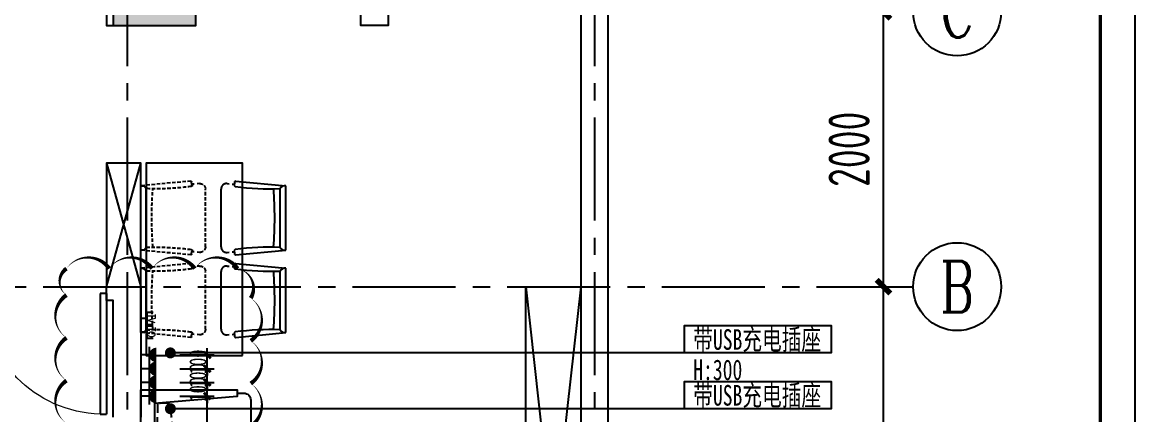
# Model space of a CAD drawing. Header units: millimetres. Extents: x -133666 to 228300, y -346623 to 180165.
# Drawn here: x 29112 to 37204, y -177264 to -174406 of the extents above; entities that cross this region are included whole.
import ezdxf
from ezdxf.enums import TextEntityAlignment as Align

# ---------------------------------------------------------------- set-up
doc = ezdxf.new("R2010")
doc.units = ezdxf.units.MM
doc.header["$LTSCALE"] = 1000
for name, pattern in [('CENTER', [50.8, 31.75, -6.35, 6.35, -6.35]), ('CENTER2', [1.125, 0.75, -0.125, 0.125, -0.125]), ('DASH', [0.35, 0.25, -0.1]), ('DASHED', [19.05, 12.7, -6.35]), ('TRATTEGGIATA2', [0.375, 0.25, -0.125])]:
    doc.linetypes.add(name, pattern=pattern)
doc.layers.get('0').update_dxf_attribs({"linetype": 'CONTINUOUS'})
doc.layers.get('Defpoints').update_dxf_attribs({"color": 6, "linetype": 'CONTINUOUS'})
for name, color, linetype in [('6#轴网(1-4)20181120$0$11 12 17 18 19 20 21 22-ZW$0$AXIS_轴号_A', 8, 'CONTINUOUS'), ('6#轴网(1-4)20181120$0$11 12 17 18 19 20 21 22-ZW$0$AXIS_轴文_A', 8, 'CONTINUOUS'), ('6#轴网(1-4)20181120$0$AXIS_TEXT', 8, 'CONTINUOUS'), ('A-FUR', 8, 'CONTINUOUS'), ('AXIS', 253, 'CENTER'), ('BORDER', 7, 'CONTINUOUS'), ('DIM', 3, 'CONTINUOUS'), ('M-机电点位(布局空间)', 7, 'CONTINUOUS'), ('P-活动家具', 146, 'CONTINUOUS'), ('PUB_HATCH', 8, 'CONTINUOUS'), ('PUB_TEXT', 7, 'CONTINUOUS'), ('WALL', 2, 'CONTINUOUS'), ('WINDOW', 4, 'CONTINUOUS'), ('剪力墙', 6, 'CONTINUOUS')]:
    doc.layers.add(name, color=color, linetype=linetype)
doc.layers.add('S-ANNO-REVS', color=1, linetype='CONTINUOUS', true_color=0xff0000, plot=False)
doc.styles.add('6#轴网(1-4)20181120$0$11 12 17 18 19 20 21 22-ZW$0$_TCH_AXIS', font='COMPLEX', dxfattribs={"bigfont": 'GBCBIG'})
doc.styles.add('6#轴网(1-4)20181120$0$COMPLEX', font='COMPLEX')
doc.styles.add('DIM', font='', dxfattribs={"width": 0.7})
doc.styles.add('HZ', font='romans.shx', dxfattribs={"width": 0.9, "bigfont": 'bzhz.shx'})
doc.styles.add('ZZ', font='tssdeng.shx', dxfattribs={"width": 0.7, "bigfont": 'tssdchn.shx'})
doc.styles.add('黑体', font='simhei.ttf')
doc.styles.get('DIM').set_extended_font_data('SimSun')
doc.dimstyles.new('TSSD_100_100', dxfattribs={"dimtxt": 300, "dimasz": 100, "dimexe": 100, "dimexo": 250, "dimgap": 100, "dimtad": 1, "dimdec": 0, "dimzin": 0, "dimdsep": 46, "dimtxsty": 'ZZ', "dimblk": 'ARCHTICK', "dimcen": 0, "dimdle": 100, "dimclrd": 256, "dimclrt": 7, "dimadec": 0, "dimazin": 0, "dimtfac": 1, "dimtdec": 0, "dimtix": 1, "dimtmove": 2, "dimatfit": 3, "dimfxl": 0, "dimtolj": 1, "dimtzin": 0, "dimarcsym": 0})
doc.dimstyles.new('金螳螂1-50', dxfattribs={"dimscale": 50, "dimtxt": 2.5, "dimasz": 1, "dimexe": 1, "dimexo": 1, "dimgap": 0.1, "dimtad": 1, "dimdec": 0, "dimrnd": 5, "dimzin": 0, "dimdsep": 46, "dimtxsty": 'DIM', "dimblk": 'ARCHTICK', "dimcen": 2, "dimdle": 1, "dimclrd": 254, "dimclre": 254, "dimclrt": 30, "dimadec": 0, "dimazin": 0, "dimtfac": 1, "dimtdec": 0, "dimtix": 1, "dimtmove": 2, "dimatfit": 3, "dimldrblk": 'A', "dimfxl": 0, "dimtolj": 1, "dimtzin": 0, "dimarcsym": 0})

# ---------------------------------------------------------------- blocks, each defined once
blk = doc.blocks.new('6#轴网(1-4)20181120$0$_AXISO')
at = {"color": 8}
blk.add_circle((0, 0), 0.5, dxfattribs=at)
at = {"layer": '6#轴网(1-4)20181120$0$AXIS_TEXT', "color": 8, "style": '6#轴网(1-4)20181120$0$COMPLEX', "width": 1.041667}
blk.add_attdef('A', text='', height=0.56, dxfattribs=at).set_placement((-0.25, -0.28), (0.25, -0.28), align=Align.FIT)
blk = doc.blocks.new('_ArchTick')
at = {"color": 0, "linetype": 'ByBlock', "const_width": 0.4}
blk.add_lwpolyline([(-0.5, -0.5), (0.5, 0.5)], dxfattribs=at)
blk = doc.blocks.new('*D360')
at = {"layer": 'Defpoints', "color": 0}
for p in [(8738.9, 3800), (8902.1, 3800), (8738.9, 100)]:
    blk.add_point(p, dxfattribs=at)
at = {"layer": 'DIM', "lineweight": -2}
blk.add_line((8902.1, 0), (8902.1, 3900), dxfattribs=at)
at = {"layer": 'DIM', "color": 0, "lineweight": -2}
for p, q in [((8988.9, 3800), (9002.1, 3800)), ((8988.9, 100), (9002.1, 100))]:
    blk.add_line(p, q, dxfattribs=at)
at = {"layer": 'DIM', "lineweight": -2, "xscale": 100, "yscale": 100, "zscale": 100}
for p, rotation in [((8902.1, 3800), 90), ((8902.1, 100), 270)]:
    blk.add_blockref('_ArchTick', p, dxfattribs=dict(at, rotation=rotation))
at = {"layer": 'DIM', "color": 7, "insert": (8652.1, 1950), "char_height": 300, "attachment_point": 5, "rotation": 90, "style": 'ZZ'}
blk.add_mtext('\\A1;3700', dxfattribs=at)
blk = doc.blocks.new('*D361')
at = {"layer": 'Defpoints', "color": 0}
for p in [(8738.9, 5800), (8902.1, 5800), (8738.9, 3800)]:
    blk.add_point(p, dxfattribs=at)
at = {"layer": 'DIM', "lineweight": -2}
blk.add_line((8902.1, 3700), (8902.1, 5900), dxfattribs=at)
at = {"layer": 'DIM', "color": 0, "lineweight": -2}
for p, q in [((8988.9, 5800), (9002.1, 5800)), ((8988.9, 3800), (9002.1, 3800))]:
    blk.add_line(p, q, dxfattribs=at)
at = {"layer": 'DIM', "lineweight": -2, "xscale": 100, "yscale": 100, "zscale": 100}
for p, rotation in [((8902.1, 5800), 90), ((8902.1, 3800), 270)]:
    blk.add_blockref('_ArchTick', p, dxfattribs=dict(at, rotation=rotation))
at = {"layer": 'DIM', "color": 7, "insert": (8652.1, 4800), "char_height": 300, "attachment_point": 5, "rotation": 90, "style": 'ZZ'}
blk.add_mtext('\\A1;2000', dxfattribs=at)
blk = doc.blocks.new('*D362')
at = {"layer": 'Defpoints', "color": 0}
for p in [(8738.9, 6700), (8902.1, 6700), (8738.9, 5800)]:
    blk.add_point(p, dxfattribs=at)
at = {"layer": 'DIM', "lineweight": -2}
blk.add_line((8902.1, 5700), (8902.1, 6800), dxfattribs=at)
at = {"layer": 'DIM', "color": 0, "lineweight": -2}
for p, q in [((8988.9, 6700), (9002.1, 6700)), ((8988.9, 5800), (9002.1, 5800))]:
    blk.add_line(p, q, dxfattribs=at)
at = {"layer": 'DIM', "lineweight": -2, "xscale": 100, "yscale": 100, "zscale": 100}
for p, rotation in [((8902.1, 6700), 90), ((8902.1, 5800), 270)]:
    blk.add_blockref('_ArchTick', p, dxfattribs=dict(at, rotation=rotation))
at = {"layer": 'DIM', "color": 7, "insert": (8652.1, 6250), "char_height": 300, "attachment_point": 5, "rotation": 90, "style": 'ZZ'}
blk.add_mtext('\\A1;900', dxfattribs=at)
blk = doc.blocks.new('A$C68CA6050')
blk.add_wipeout([(0, 850), (2100, 850), (2100, 150), (2075, 150), (2075, 100), (2072, 83.1), (2060.4, 64.6), (2040.5, 52.5), (2025, 50), (1450, 50), (1437.2, 51.7), (1423.1, 57.8), (1414.6, 64.6), (1407.1, 74.2), (1403.4, 81.8), (1400, 100), (1398, 86), (1395.5, 79.2), (1390.8, 71.2), (1380.3, 60.2), (1363.8, 51.9), (1350, 50), (750, 50), (733.3, 52.9), (724.9, 56.8), (714.6, 64.6), (708.1, 72.6), (703.4, 81.8), (701.2, 89.1), (700, 100), (698.1, 86.3), (694.2, 76.7), (690.7, 70.9), (685.4, 64.6), (677.2, 58.1), (670.1, 54.2), (650, 50), (641.4, 50), (75, 50), (58.2, 52.9), (39.6, 64.6), (31.7, 75), (26.3, 88.7), (25, 100), (25, 150), (0, 150)]).translate(0, 0, 0).dxf.layer = 'P-活动家具'
at = {"layer": 'P-活动家具', "elevation": 0}
blk.add_lwpolyline([(1050, 50), (1043.2, 50), (750, 50, -0.414214), (700, 100, -0.414214), (650, 50), (75, 50, -0.414214), (25, 100), (25, 150), (0, 150), (0, 850), (1050, 850), (2100, 850), (2100, 150), (2075, 150), (2075, 100, -0.414214), (2025, 50), (1450, 50, -0.414214), (1400, 100, -0.414214), (1350, 50), (1056.8, 50)], format="xyb", close=True, dxfattribs=at)
for points in [[(0, 850), (2100, 850), (2100, 150), (2050, 150), (2000, 750.2), (100, 750.2), (50, 150), (0, 150), (0, 850)], [(700, 100), (700.1, 750.2)], [(1400, 100), (1400.1, 750.2)]]:
    blk.add_lwpolyline(points, dxfattribs=at)
at = {"layer": 'P-活动家具', "color": 251, "linetype": 'DASHED', "ltscale": 0.005, "elevation": 0}
for points in [[(103.3, 728.6, -0.008996), (692.3, 728.6, -0.12873), (694.8, 650.4, -0.310462), (679.3, 636.1, -0.072657), (116.2, 636.1, -0.310462), (100.7, 650.4, -0.12873), (103.3, 728.6, -0.746294)], [(1392.2, 728.6, 0.007743), (707.8, 728.6, 0.12873), (705.3, 650.4, 0.310462), (720.8, 636.1, 0.062134), (1379.2, 636.1, 0.310462), (1394.7, 650.4, 0.12873), (1392.2, 728.6, 0.746294)], [(1996.3, 728.6, 0.009023), (1409, 728.6, 0.12873), (1406.5, 650.4, 0.310462), (1422, 636.1, 0.072882), (1983.4, 636.1, 0.310462), (1998.9, 650.4, 0.12873), (1996.3, 728.6, 0.746294)]]:
    blk.add_lwpolyline(points, format="xyb", dxfattribs=at)
blk = doc.blocks.new('$DorLib2D$00000001')
for p, q in [((0.45, 0.975), (0.5, 0.975)), ((0.45, 0), (0.45, 0.975)), ((0.5, 0), (0.5, 0.975)), ((0.5, 0), (0.45, 0))]:
    blk.add_line(p, q)
at = {"lineweight": 13}
blk.add_arc((0.475, 0), 0.975, 91.46928, 180, dxfattribs=at)
blk = doc.blocks.new('B20190310213323')
at = {"layer": 'PUB_HATCH'}
blk.add_hatch(color=256, dxfattribs=at).paths.add_polyline_path([(4000, 5900), (3600, 5900), (3600, 8800), (4150, 8800), (4150, 9000), (3400, 9000), (3400, 5700), (3600, 5700), (4000, 5700)])
at = {"layer": 'WALL'}
for points in [[(3600, 5800), (3600, 8800), (4150.1, 8800), (4150.1, 9000), (3500, 9000), (3000, 9000), (3000, 8800), (3400, 8800), (3400, 5800), (3350, 5800), (3350, 5700), (3500, 5700)], [(3400, 2850), (3400, 3700), (3350, 3700), (3350, 3800), (3600, 3800), (3600, 2850)]]:
    blk.add_lwpolyline(points, dxfattribs=at)
blk.add_lwpolyline([(7000, 100), (7000, 9000), (6700, 9000), (6700, 8800), (6800, 8800), (6800, 200), (6100, 200), (6100, 0), (6800, 0), (6800, -1400), (6500, -1400), (6500, -1600), (7000, -1600)], close=True, dxfattribs=at)
at = {"layer": 'WALL', "elevation": 0}
blk.add_lwpolyline([(5200, 5900), (5400, 5900), (5400, 5700), (5200, 5700)], close=True, dxfattribs=at)
at = {"layer": '剪力墙', "elevation": 0}
blk.add_lwpolyline([(4000, 5900), (3600, 5900), (3600, 8800), (4150, 8800), (4150, 9000), (3400, 9000), (3400, 5700), (3600, 5700), (4000, 5700)], close=True, dxfattribs=at)
at = {"layer": 'WINDOW', "xscale": -900, "yscale": 900, "zscale": -900, "rotation": 180}
blk.add_blockref('$DorLib2D$00000001', (2900, 3750), dxfattribs=at)
blk = doc.blocks.new('chair4')
at = {"linetype": 'DASH', "ltscale": 200}
for p, q in [((-426.4, 250.4), (-410.4, 248.9)), ((-470, 210.5), (-470, -210.5)), ((-426.4, -250.4), (-410.4, -248.9))]:
    blk.add_line(p, q, dxfattribs=at)
at = {"ltscale": 20}
for p, q in [((-388.8, 247), (-371.7, 245.5)), ((-364.8, 269), (0, 234.3)), ((-40, 213.8), (-40, -213.8)), ((0, 234.3), (0, -234.3)), ((-364.8, -269), (0, -234.3)), ((-388.8, -247), (-371.7, -245.5))]:
    blk.add_line(p, q, dxfattribs=at)
at = {"linetype": 'DASH', "ltscale": 200, "extrusion": (0, 0, -1)}
for centre, start_param, end_param in [((-430, 210.5), 3.926991, 5.586837), ((-430, -210.5), 2.267145, 3.926991)]:
    blk.add_ellipse(centre, major_axis=(28.3, 28.3), ratio=1, start_param=start_param, end_param=end_param, dxfattribs=at)
at = {"ltscale": 20, "extrusion": (0, 0, -1)}
for centre, major_axis, ratio, start_param, end_param in [((-440.3, 264.1), (50.3, 50.3), 1, 0.774487, 1.131895), ((-365.2, 265), (2.83, 2.83), 1, 3.91608, 5.586837), ((-365.9, 237.3), (5.66, -5.66), 1, 0.914477, 2.702691), ((-124.5, 1886.5), (-1792.2, 85), 0.932857, 4.621064, 4.803714), ((-2032.8, -2.5), (-3, 2384.1), 0.819086, 1.481782, 1.659811), ((-6.5, 197.7), (26.3, 26.3), 1, 4.375488, 5.671939), ((-365.9, -237.3), (5.66, 5.66), 1, 3.580494, 5.368708), ((-440.3, -264.1), (50.3, -50.3), 1, -1.131895, -0.774487), ((-124.5, -1886.5), (1792.2, 85), 0.932857, 4.621064, 4.803714), ((-6.5, -197.7), (26.3, 26.3), 1, 2.182042, 3.478494), ((-365.2, -265), (2.83, -2.83), 1, 0.696349, 2.367105)]:
    blk.add_ellipse(centre, major_axis=major_axis, ratio=ratio, start_param=start_param, end_param=end_param, dxfattribs=at)
blk = doc.blocks.new('222')
at = {"linetype": 'TRATTEGGIATA2', "ltscale": 0.1}
for p, q in [((131, 375.2), (165.7, 740)), ((669, 375.2), (634.3, 740)), ((731, 375.2), (765.7, 740)), ((1269, 375.2), (1234.3, 740)), ((149.6, 313.6), (151.1, 329.6)), ((153, 351.2), (154.5, 368.3)), ((647, 351.2), (645.5, 368.3)), ((650.4, 313.6), (648.9, 329.6)), ((749.6, 313.6), (751.1, 329.6)), ((753, 351.2), (754.5, 368.3)), ((1247, 351.2), (1245.5, 368.3)), ((1250.4, 313.6), (1248.9, 329.6)), ((189.5, 270), (610.5, 270)), ((789.5, 270), (1210.5, 270))]:
    blk.add_line(p, q, dxfattribs=at)
at = {"ltscale": 20}
for p, q in [((165.7, 740), (634.3, 740)), ((765.7, 740), (1234.3, 740)), ((186.2, 700), (613.8, 700)), ((786.2, 700), (1213.8, 700))]:
    blk.add_line(p, q, dxfattribs=at)
blk.add_lwpolyline([(0, 0), (1400, 0), (1400, 700), (0, 700)], close=True)
at = {"ltscale": 20, "extrusion": (0, 0, -1)}
for centre, start_param, end_param in [((202.3, 733.5), 4.375488, 5.671939), ((597.7, 733.5), 2.182042, 3.478494), ((802.3, 733.5), 4.375488, 5.671939), ((1197.7, 733.5), 2.182042, 3.478494)]:
    blk.add_ellipse(centre, major_axis=(-26.3, 26.3), ratio=1, start_param=start_param, end_param=end_param, dxfattribs=at)
at = {"linetype": 'TRATTEGGIATA2', "ltscale": 0.1, "extrusion": (0, 0, -1)}
for centre, major_axis, ratio, start_param, end_param in [((-1486.5, 615.5), (85, 1792.2), 0.932857, 1.479471, 1.662121), ((402.5, -1292.8), (2384.1, 3), 0.819086, 4.623375, 4.801403), ((2286.5, 615.5), (-85, 1792.2), 0.932857, 4.621064, 4.803714), ((-886.5, 615.5), (85, 1792.2), 0.932857, 1.479471, 1.662121), ((1002.5, -1292.8), (2384.1, 3), 0.819086, 4.623375, 4.801403), ((2886.5, 615.5), (-85, 1792.2), 0.932857, 4.621064, 4.803714), ((135, 374.8), (-2.83, 2.83), 1, 3.91608, 5.586837), ((135.9, 299.7), (-50.3, 50.3), 1, 0.774487, 1.131895), ((162.7, 374.1), (5.66, 5.66), 1, 0.914477, 2.702691), ((637.3, 374.1), (-5.66, 5.66), 1, 3.580494, 5.368708), ((664.1, 299.7), (50.3, 50.3), 1, -1.131895, -0.774487), ((665, 374.8), (2.83, 2.83), 1, 0.696349, 2.367105), ((735, 374.8), (-2.83, 2.83), 1, 3.91608, 5.586837), ((735.9, 299.7), (-50.3, 50.3), 1, 0.774487, 1.131895), ((762.7, 374.1), (5.66, 5.66), 1, 0.914477, 2.702691), ((1237.3, 374.1), (-5.66, 5.66), 1, 3.580494, 5.368708), ((1264.1, 299.7), (50.3, 50.3), 1, -1.131895, -0.774487), ((1265, 374.8), (2.83, 2.83), 1, 0.696349, 2.367105), ((189.5, 310), (-28.3, 28.3), 1, 3.926991, 5.586837), ((610.5, 310), (-28.3, 28.3), 1, 2.267145, 3.926991), ((789.5, 310), (-28.3, 28.3), 1, 3.926991, 5.586837), ((1210.5, 310), (-28.3, 28.3), 1, 2.267145, 3.926991)]:
    blk.add_ellipse(centre, major_axis=major_axis, ratio=ratio, start_param=start_param, end_param=end_param, dxfattribs=at)
at = {"xscale": -1, "rotation": 90}
for p in [(400, -314), (1000, -314)]:
    blk.add_blockref('chair4', p, dxfattribs=at)
blk = doc.blocks.new('B20190319225928')
at = {"layer": 'BORDER'}
blk.add_lwpolyline([(0, 0), (0, 29700), (42000, 29700), (42000, 0)], close=True, dxfattribs=at)
at = {"layer": 'BORDER', "const_width": 50}
blk.add_lwpolyline([(2500, 500), (2500, 29200), (41500, 29200), (41500, 500)], close=True, dxfattribs=at)
blk = doc.blocks.new('墙面安装电脑信息插座')
at = {"linetype": 'Continuous'}
for p, q in [((-40, 80), (-40, 40)), ((40, 80), (40, 40)), ((-40, 40), (40, 40)), ((0, 40), (0, 0))]:
    blk.add_line(p, q, dxfattribs=at)
at = {"style": 'HZ', "width": 0.8}
blk.add_text('TO', height=50, dxfattribs=at).set_placement((0, 70), align=Align.MIDDLE)
blk = doc.blocks.new('墙面安装电视插座')
at = {"linetype": 'Continuous'}
for p, q in [((-40, 80), (-40, 40)), ((40, 80), (40, 40)), ((-40, 40), (40, 40)), ((0, 40), (0, 0))]:
    blk.add_line(p, q, dxfattribs=at)
at = {"style": 'HZ', "width": 0.8}
blk.add_text('TV', height=50, dxfattribs=at).set_placement((0, 70), align=Align.MIDDLE)
blk = doc.blocks.new('二极 三极单相插座  暗装')
for p, q in [((-54.1, 54.5), (54.1, 54.5)), ((0, 54.5), (0, 0))]:
    blk.add_line(p, q)
at = {"const_width": 47.2}
blk.add_lwpolyline([(23.6, 101.4, -0.414214), (0, 77.8, -0.414214), (-23.6, 101.4, -0.414214)], format="xyb", dxfattribs=at)
blk = doc.blocks.new('*D886')
at = {"layer": 'Defpoints', "color": 0}
for p in [(29974, -177128.3), (30457.5, -177128.3), (29974, -179329.2)]:
    blk.add_point(p, dxfattribs=at)
at = {"layer": 'DIM', "color": 254, "lineweight": -2}
for p, q in [((30257.5, -177128.3), (30507.5, -177128.3)), ((30457.5, -179379.2), (30457.5, -177078.3)), ((30257.5, -179329.2), (30507.5, -179329.2))]:
    blk.add_line(p, q, dxfattribs=at)
at = {"layer": 'DIM', "color": 254, "lineweight": -2, "xscale": 50, "yscale": 50, "zscale": 50}
for p, rotation in [((30457.5, -177128.3), 90), ((30457.5, -179329.2), 270)]:
    blk.add_blockref('_ArchTick', p, dxfattribs=dict(at, rotation=rotation))
at = {"layer": 'DIM', "color": 30, "insert": (30390, -178228.7), "char_height": 125, "attachment_point": 5, "rotation": 90, "style": 'DIM'}
blk.add_mtext('\\A1;2200', dxfattribs=at)
blk = doc.blocks.new('A')
for p, q in [((-0.37, 0), (-2.13, 0)), ((-1.44, 1.15), (-1.09, 1.44)), ((-1.44, 1.15), (-0.37, 0)), ((-1.44, -1.15), (-0.37, 0)), ((-1.09, 1.44), (0, 0)), ((-1.09, -1.44), (0, 0)), ((-1.44, -1.15), (-1.09, -1.44))]:
    blk.add_line(p, q)
for points in [[(-1.44, 1.15), (-1.09, 1.44), (-0.37, 0), (0, 0)], [(-1.44, -1.15), (-1.09, -1.44), (-0.37, 0), (0, 0)]]:
    blk.add_solid(points)
blk = doc.blocks.new('*D887')
at = {"layer": 'Defpoints', "color": 0}
for p in [(29974, -177028.3), (30457.5, -177028.3), (29974, -177128.3)]:
    blk.add_point(p, dxfattribs=at)
at = {"layer": 'DIM', "color": 254, "lineweight": -2}
for p, q in [((30257.5, -177028.3), (30507.5, -177028.3)), ((30457.5, -177028.3), (30457.5, -176978.3)), ((30457.5, -177128.3), (30457.5, -177028.3)), ((30257.5, -177128.3), (30507.5, -177128.3)), ((30457.5, -177128.3), (30457.5, -177178.3))]:
    blk.add_line(p, q, dxfattribs=at)
at = {"layer": 'DIM', "color": 254, "lineweight": -2, "xscale": 50, "yscale": 50, "zscale": 50}
for p, rotation in [((30457.5, -177028.3), 270), ((30457.5, -177128.3), 90)]:
    blk.add_blockref('_ArchTick', p, dxfattribs=dict(at, rotation=rotation))
at = {"layer": 'DIM', "color": 30, "insert": (30390, -177078.3), "char_height": 125, "attachment_point": 5, "rotation": 90, "style": 'DIM'}
blk.add_mtext('\\A1;100', dxfattribs=at)
blk = doc.blocks.new('*D888')
at = {"layer": 'Defpoints', "color": 0}
for p in [(29974, -176928.3), (30457.5, -176928.3), (29974, -177028.3)]:
    blk.add_point(p, dxfattribs=at)
at = {"layer": 'DIM', "color": 254, "lineweight": -2}
for p, q in [((30457.5, -176928.3), (30457.5, -176878.3)), ((30257.5, -176928.3), (30507.5, -176928.3)), ((30457.5, -177028.3), (30457.5, -176928.3)), ((30257.5, -177028.3), (30507.5, -177028.3)), ((30457.5, -177028.3), (30457.5, -177078.3))]:
    blk.add_line(p, q, dxfattribs=at)
at = {"layer": 'DIM', "color": 254, "lineweight": -2, "xscale": 50, "yscale": 50, "zscale": 50}
for p, rotation in [((30457.5, -176928.3), 270), ((30457.5, -177028.3), 90)]:
    blk.add_blockref('_ArchTick', p, dxfattribs=dict(at, rotation=rotation))
at = {"layer": 'DIM', "color": 30, "insert": (30390, -176978.3), "char_height": 125, "attachment_point": 5, "rotation": 90, "style": 'DIM'}
blk.add_mtext('\\A1;100', dxfattribs=at)
blk = doc.blocks.new('*D889')
at = {"layer": 'Defpoints', "color": 0}
for p in [(29974, -176828.3), (30457.5, -176828.3), (29974, -176928.3)]:
    blk.add_point(p, dxfattribs=at)
at = {"layer": 'DIM', "color": 254, "lineweight": -2}
for p, q in [((30457.5, -176828.3), (30457.5, -176778.3)), ((30257.5, -176828.3), (30507.5, -176828.3)), ((30457.5, -176928.3), (30457.5, -176828.3)), ((30257.5, -176928.3), (30507.5, -176928.3)), ((30457.5, -176928.3), (30457.5, -176978.3))]:
    blk.add_line(p, q, dxfattribs=at)
at = {"layer": 'DIM', "color": 254, "lineweight": -2, "xscale": 50, "yscale": 50, "zscale": 50}
for p, rotation in [((30457.5, -176828.3), 270), ((30457.5, -176928.3), 90)]:
    blk.add_blockref('_ArchTick', p, dxfattribs=dict(at, rotation=rotation))
at = {"layer": 'DIM', "color": 30, "insert": (30390, -176878.3), "char_height": 125, "attachment_point": 5, "rotation": 90, "style": 'DIM'}
blk.add_mtext('\\A1;100', dxfattribs=at)
blk = doc.blocks.new('B20190222125856')
at = {"layer": 'AXIS', "linetype": 'CENTER2'}
for p, q in [((3400, 11781), (3400, -2685.7)), ((6800, 11781), (6800, -2685.7)), ((-2834.7, 3800), (9118.1, 3800))]:
    blk.add_line(p, q, dxfattribs=at)
at = {"layer": '6#轴网(1-4)20181120$0$11 12 17 18 19 20 21 22-ZW$0$AXIS_轴号_A', "color": 6}
ref = blk.add_blockref('6#轴网(1-4)20181120$0$_AXISO', (9438.1, 5800), dxfattribs=dict(at, xscale=640, yscale=640, zscale=640))
ref.add_attrib('A', 'C', dxfattribs={"layer": '6#轴网(1-4)20181120$0$11 12 17 18 19 20 21 22-ZW$0$AXIS_轴文_A', "height": 372.8, "style": '6#轴网(1-4)20181120$0$11 12 17 18 19 20 21 22-ZW$0$_TCH_AXIS', "width": 0.933333}).set_placement((9313.9, 5613.6), (9562.4, 5613.6), align=Align.FIT)
ref = blk.add_blockref('6#轴网(1-4)20181120$0$_AXISO', (9438.1, 3800), dxfattribs=dict(at, xscale=640, yscale=640, zscale=640))
ref.add_attrib('A', 'B', dxfattribs={"layer": '6#轴网(1-4)20181120$0$11 12 17 18 19 20 21 22-ZW$0$AXIS_轴文_A', "height": 372.8, "style": '6#轴网(1-4)20181120$0$11 12 17 18 19 20 21 22-ZW$0$_TCH_AXIS', "width": 0.823529}).set_placement((9313.9, 3613.6), (9562.4, 3613.6), align=Align.FIT)
at = {"layer": 'DIM'}
for base, p1, p2, picture, middle in [((8902.1, 6700), (8738.9, 5800), (8738.9, 6700), '*D362', (8652.1, 6250)), ((8902.1, 5800), (8738.9, 3800), (8738.9, 5800), '*D361', (8652.1, 4800)), ((8902.1, 3800), (8738.9, 100), (8738.9, 3800), '*D360', (8652.1, 1950))]:
    dim = blk.add_linear_dim(base=base, p1=p1, p2=p2, angle=90, dimstyle='TSSD_100_100', dxfattribs=at)
    dim.commit()
    dim.dimension.update_dxf_attribs({"geometry": picture, "text_midpoint": middle})

msp = doc.modelspace()

# ---------------------------------------------------------------- linework, layer by layer
at = {"layer": 'A-FUR'}
for p, q in [((32774, -176331.2), (33174, -179931.2)), ((33174, -176331.2), (32774, -179931.2))]:
    msp.add_line(p, q, dxfattribs=at)
msp.add_lwpolyline([(32774, -176331.2), (33174, -176331.2), (33174, -179931.2), (32774, -179931.2)], close=True, dxfattribs=at)
at = {"layer": 'PUB_TEXT'}
for points in [[(33927.8, -176813.3), (33927.8, -176614.4), (34996.1, -176614.4), (34996.1, -176813.3)], [(33927.8, -177219.6), (33927.8, -177020.8), (34996.1, -177020.8), (34996.1, -177219.6)]]:
    msp.add_lwpolyline(points, close=True, dxfattribs=at)

# ---------------------------------------------------------------- block references
at = {"layer": 'DIM'}
msp.add_blockref('B20190222125856', (26474, -180131.2), dxfattribs=at)

# ---------------------------------------------------------------- texts
at = {"layer": 'PUB_TEXT', "style": '黑体', "width": 0.7}
for s, p in [('带USB充电插座', (33992.1, -176790.5)), ('H:300', (33992.1, -177011.2)), ('带USB充电插座', (33992.1, -177196.9))]:
    msp.add_text(s, height=150, dxfattribs=at).set_placement(p)

# ---------------------------------------------------------------- next in the draw order: block references
at = {"layer": 'P-活动家具', "rotation": 90}
msp.add_blockref('A$C68CA6050', (30824, -179181.2, 0), dxfattribs=at)

# ---------------------------------------------------------------- next in the draw order: block references
at = {"layer": 'WALL'}
msp.add_blockref('B20190310213323', (26374, -180131.2), dxfattribs=at)

# ---------------------------------------------------------------- next in the draw order: linework, layer by layer
at = {"layer": 'A-FUR'}
for p, q in [((29724, -176331.2), (29974, -175431.2)), ((29724, -175431.2), (29974, -176331.2))]:
    msp.add_line(p, q, dxfattribs=at)
msp.add_lwpolyline([(29974, -176331.2), (29974, -175431.2), (29724, -175431.2), (29724, -176331.2)], close=True, dxfattribs=at)
at = {"layer": 'PUB_TEXT'}
for p, q in [((33927.8, -176813.3), (30189.3, -176813.3)), ((33927.8, -177219.6), (30189.3, -177219.6))]:
    msp.add_line(p, q, dxfattribs=at)
at = {"layer": 'PUB_TEXT', "const_width": 40}
for points in [[(30189.3, -176833.3, -1), (30189.3, -176793.3, -1)], [(30189.3, -177239.6, -1), (30189.3, -177199.6, -1)]]:
    msp.add_lwpolyline(points, format="xyb", close=True, dxfattribs=at)
at = {"layer": 'S-ANNO-REVS'}
msp.add_lwpolyline([(29433.5, -176199.6, 0, 31.1, -0.520567), (29744.5, -176199.6, 0, 31.1, -0.520567), (30055.5, -176199.6, 0, 31.1, -0.520567), (30366.6, -176199.6, 0, 31.1, -0.520567), (30677.6, -176199.6, 0, 31.1, -0.520567), (30774, -176414.3, 0, 31.1, -0.520567), (30774, -176725.3, 0, 31.1, -0.520567), (30774, -177036.3, 0, 31.1, -0.520567), (30774, -177347.4, 0, 31.1, -0.520567), (30559.3, -177443.7, 0, 31.1, -0.520567), (30248.3, -177443.7, 0, 31.1, -0.520567), (29937.3, -177443.7, 0, 31.1, -0.520567), (29626.2, -177443.7, 0, 31.1, -0.520567), (29433.5, -177325.5, 0, 31.1, -0.520567), (29433.5, -177014.4, 0, 31.1, -0.520567), (29433.5, -176703.4, 0, 31.1, -0.520567), (29433.5, -176392.4, 0, 31.1, -0.520567)], format="xyseb", close=True, dxfattribs=at)

# ---------------------------------------------------------------- next in the draw order: block references
at = {"layer": 'A-FUR', "rotation": 90}
msp.add_blockref('222', (30714, -176831.2), dxfattribs=at)
at = {"layer": 'M-机电点位(布局空间)', "color": 7, "xscale": 1.111111111124046, "yscale": 1.111111111124046, "zscale": 1.111111111111111, "rotation": 270}
for name, p in [('墙面安装电视插座', (29974, -176563.3)), ('墙面安装电脑信息插座', (29974, -176663.3)), ('二极 三极单相插座  暗装', (29974, -176828.3)), ('二极 三极单相插座  暗装', (29974, -176928.3)), ('二极 三极单相插座  暗装', (29974, -177028.3)), ('二极 三极单相插座  暗装', (29974, -177128.3))]:
    msp.add_blockref(name, p, dxfattribs=at)
at = {"layer": 'WALL', "xscale": 0.5, "yscale": 0.5, "zscale": 0.5, "rotation": 270}
msp.add_blockref('B20190319225928', (22353.8, -165998.5), dxfattribs=at)

# ---------------------------------------------------------------- next in the draw order: dimensions: what is measured, and where the dimension line sits
at = {"layer": 'DIM'}
for base, p1, p2, picture, middle in [((30457.5, -176828.3), (29974, -176928.3), (29974, -176828.3), '*D889', (30390, -176878.3)), ((30457.5, -176928.3), (29974, -177028.3), (29974, -176928.3), '*D888', (30390, -176978.3)), ((30457.5, -177028.3), (29974, -177128.3), (29974, -177028.3), '*D887', (30390, -177078.3)), ((30457.5, -177128.3), (29974, -179329.2), (29974, -177128.3), '*D886', (30390, -178228.7))]:
    dim = msp.add_linear_dim(base=base, p1=p1, p2=p2, angle=90, dimstyle='金螳螂1-50', dxfattribs=at)
    dim.commit()
    dim.dimension.update_dxf_attribs({"geometry": picture, "text_midpoint": middle})

doc.saveas('drawing.dxf')
